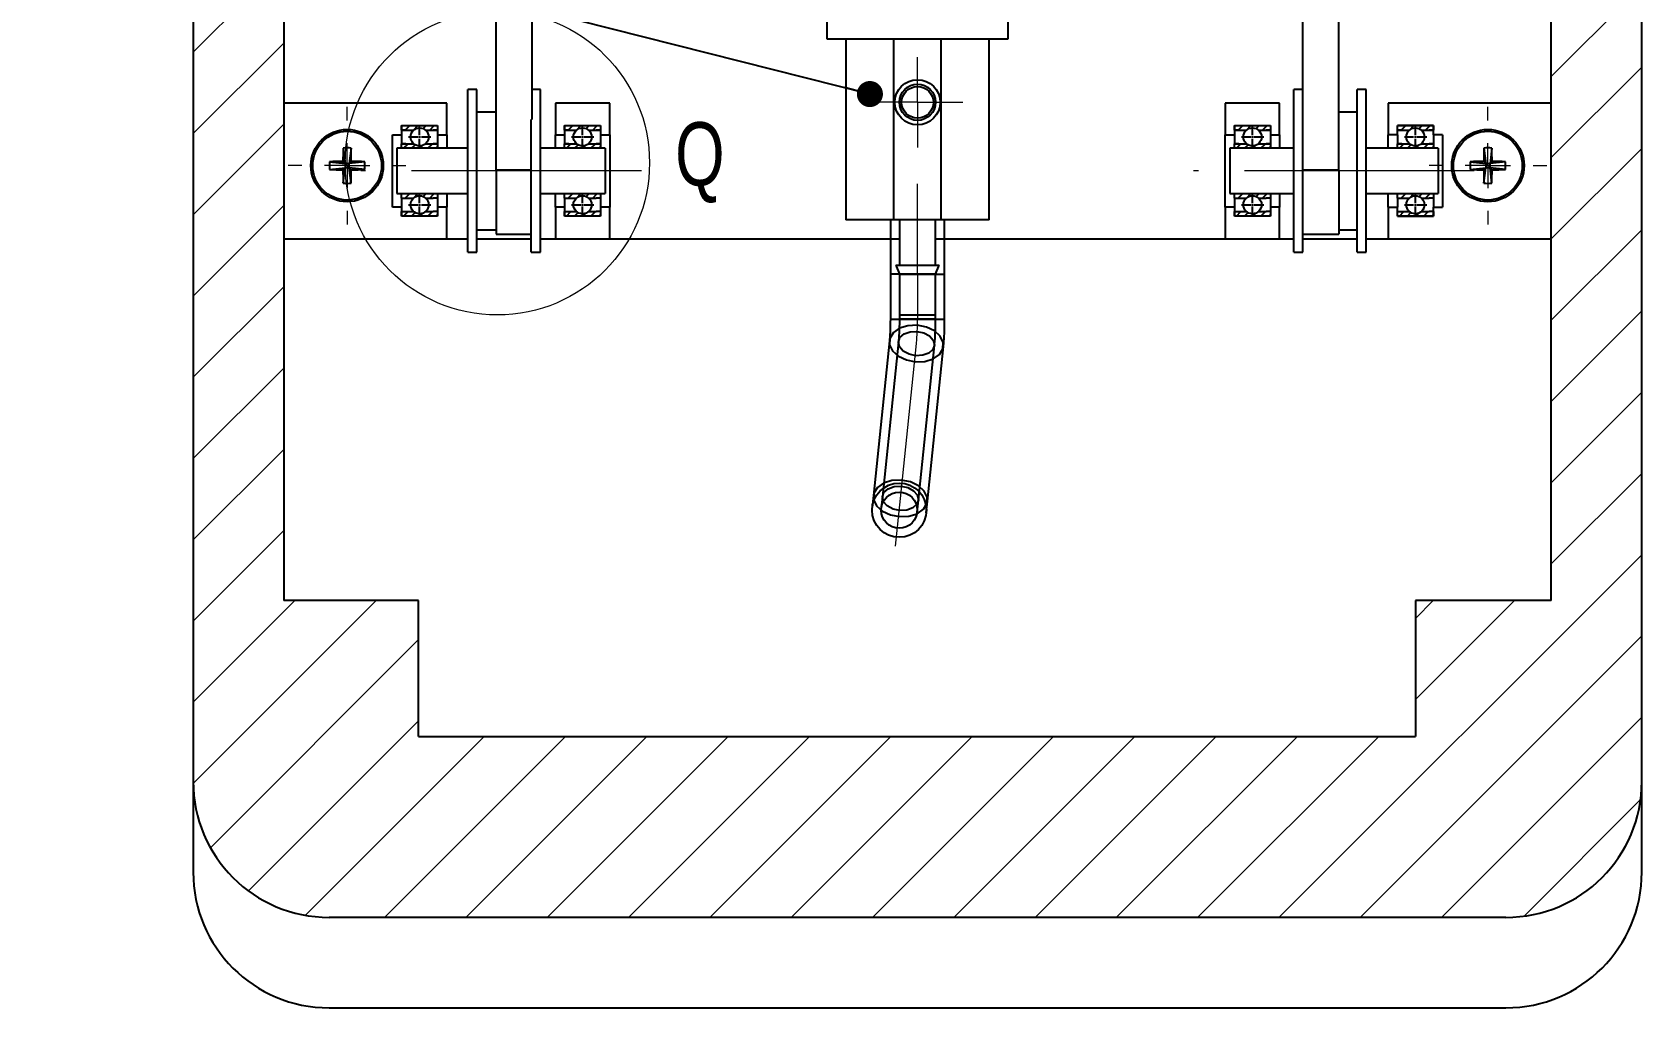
# Model space of a CAD drawing. Header units: millimetres. Extents: x 2 to 1186, y 2 to 838.
# Drawn here: x 95.9 to 184.8, y 345.4 to 399.3 of the extents above; entities that cross this region are included whole.
import ezdxf

# ---------------------------------------------------------------- set-up
doc = ezdxf.new("R2010")
doc.units = ezdxf.units.MM
doc.linetypes.add('CENTER2', pattern=[1.125, 0.75, -0.125, 0.125, -0.125])
doc.linetypes.add('CENTERX2', pattern=[20.32, 12.7, -2.54, 2.54, -2.54])
doc.styles.add('SLDTEXTSTYLE0', font='TXT', dxfattribs={"width": 0.75})
doc.dimstyles.new('SLDDIMSTYLE0', dxfattribs={"dimtxt": 0.18, "dimasz": 1.44, "dimexe": 0, "dimexo": 0.0625, "dimgap": 0, "dimtad": 0, "dimtih": 1, "dimtoh": 1, "dimdec": 0, "dimrnd": 1e-09, "dimzin": 0, "dimdsep": 46, "dimtxsty": 'Standard', "dimblk1": 'DOT', "dimblk2": 'DOT', "dimsah": 1, "dimcen": 0.09, "dimadec": 0, "dimazin": 0, "dimtfac": 1.44, "dimtdec": 0, "dimtofl": 0, "dimtmove": 0, "dimatfit": 3, "dimldrblk": 'DOT', "dimfxl": 1, "dimfrac": 2, "dimtolj": 1, "dimtzin": 0, "dimarcsym": 0})

# ---------------------------------------------------------------- blocks, each defined once
blk = doc.blocks.new('SW_HATCH_5')
at = {"color": 0, "linetype": 'Continuous', "lineweight": 18}
for p, q in [((-74.933, 46.3), (-79.933, 41.3)), ((0.067, 44.968), (-4.933, 39.968)), ((-74.933, 41.81), (-79.933, 36.81)), ((0.067, 40.478), (-4.933, 35.478)), ((-74.933, 37.32), (-79.933, 32.32)), ((0.067, 35.988), (-4.933, 30.988)), ((-74.933, 32.83), (-79.933, 27.83)), ((0.067, 31.497), (-4.933, 26.497)), ((-74.933, 28.34), (-79.933, 23.34)), ((0.067, 27.007), (-4.933, 22.007)), ((-74.933, 23.849), (-79.933, 18.849)), ((0.067, 22.517), (-4.933, 17.517)), ((-74.933, 19.359), (-79.933, 14.359)), ((0.067, 18.027), (-4.933, 13.027)), ((-74.933, 14.869), (-79.933, 9.869)), ((0.067, 13.537), (-19.973, -6.503)), ((-69.825, 10.997), (-79.933, 0.89)), ((-74.315, 10.997), (-79.933, 5.379)), ((-6.963, 10.997), (-12.433, 5.527)), ((-11.454, 10.997), (-12.433, 10.017)), ((0.067, 9.047), (-15.483, -6.503)), ((-67.486, 8.847), (-78.985, -2.653)), ((0.067, 4.557), (-10.993, -6.503)), ((-67.486, 4.356), (-76.883, -5.041)), ((-63.855, 3.497), (-73.74, -6.388)), ((-59.365, 3.497), (-69.365, -6.503)), ((-54.875, 3.497), (-64.875, -6.503)), ((-50.385, 3.497), (-60.385, -6.503)), ((-45.894, 3.497), (-55.894, -6.503)), ((-41.404, 3.497), (-51.404, -6.503)), ((-36.914, 3.497), (-46.914, -6.503)), ((-32.424, 3.497), (-42.424, -6.503)), ((-27.934, 3.497), (-37.934, -6.503)), ((-23.444, 3.497), (-33.444, -6.503)), ((-18.954, 3.497), (-28.954, -6.503)), ((-14.463, 3.497), (-24.463, -6.503)), ((0, 0), (-6.436, -6.436))]:
    blk.add_line(p, q, dxfattribs=at)
blk = doc.blocks.new('_Dot')
at = {"color": 0, "linetype": 'ByBlock', "lineweight": -2}
blk.add_line((-0.5, 0), (-1, 0), dxfattribs=at)
at = {"color": 0, "linetype": 'ByBlock', "const_width": 0.5}
blk.add_lwpolyline([(-0.25, 0, 1), (0.25, 0, 1)], format="xyb", close=True, dxfattribs=at)
blk = doc.blocks.new('SW_CENTERMARKSYMBOL_16')
at = {"color": 0, "linetype": 'Continuous', "lineweight": 18}
for p, q in [((0, 1.25), (0, 2.5)), ((0, 0), (0, 1.25)), ((-1.25, 0), (-2.5, 0)), ((0, 0), (-1.25, 0)), ((0, 0), (0, -1.25)), ((0, 0), (1.25, 0)), ((1.25, 0), (2.5, 0)), ((0, -1.25), (0, -2.5))]:
    blk.add_line(p, q, dxfattribs=at)
blk = doc.blocks.new('SW_CENTERMARKSYMBOL_17')
at = {"color": 0, "linetype": 'Continuous', "lineweight": 18}
for p, q in [((0, 2.5), (0, 3.25)), ((0, 0), (0, 1.25)), ((-2.5, 0), (-3.25, 0)), ((0, 0), (-1.25, 0)), ((0, 0), (0, -1.25)), ((0, 0), (1.25, 0)), ((2.5, 0), (3.25, 0)), ((0, -2.5), (0, -3.25))]:
    blk.add_line(p, q, dxfattribs=at)
blk = doc.blocks.new('SW_CENTERMARKSYMBOL_18')
at = {"color": 0, "linetype": 'Continuous', "lineweight": 18}
for p, q in [((0, 2.5), (0, 3.25)), ((0, 0), (0, 1.25)), ((-2.5, 0), (-3.25, 0)), ((0, 0), (-1.25, 0)), ((0, 0), (0, -1.25)), ((0, 0), (1.25, 0)), ((2.5, 0), (3.25, 0)), ((0, -2.5), (0, -3.25))]:
    blk.add_line(p, q, dxfattribs=at)
blk = doc.blocks.new('*U111')
at = {"color": 0, "linetype": 'CENTER2', "transparency": 16777216}
for p, q in [((-0.612, 0), (-0.1, 0)), ((0, 0.1), (0, 0.577)), ((0.1, 0), (0.627, 0)), ((0, -0.58), (0, -0.1))]:
    blk.add_line(p, q, dxfattribs=at)
at = {"color": 0, "linetype": 'Continuous', "transparency": 16777216}
for p, q in [((-0.05, 0), (0.05, 0)), ((0, -0.05), (0, 0.05))]:
    blk.add_line(p, q, dxfattribs=at)
blk = doc.blocks.new('*U112')
at = {"color": 0, "linetype": 'CENTER2', "transparency": 16777216}
for p, q in [((-0.612, 0), (-0.1, 0)), ((0, 0.1), (0, 0.577)), ((0.1, 0), (0.627, 0)), ((0, -0.58), (0, -0.1))]:
    blk.add_line(p, q, dxfattribs=at)
at = {"color": 0, "linetype": 'Continuous', "transparency": 16777216}
for p, q in [((-0.05, 0), (0.05, 0)), ((0, -0.05), (0, 0.05))]:
    blk.add_line(p, q, dxfattribs=at)
blk = doc.blocks.new('*U113')
at = {"color": 0, "linetype": 'CENTER2', "transparency": 16777216}
for p, q in [((-0.612, 0), (-0.1, 0)), ((0, 0.1), (0, 0.577)), ((0.1, 0), (0.627, 0)), ((0, -0.58), (0, -0.1))]:
    blk.add_line(p, q, dxfattribs=at)
at = {"color": 0, "linetype": 'Continuous', "transparency": 16777216}
for p, q in [((-0.05, 0), (0.05, 0)), ((0, -0.05), (0, 0.05))]:
    blk.add_line(p, q, dxfattribs=at)
blk = doc.blocks.new('*U114')
at = {"color": 0, "linetype": 'CENTER2', "transparency": 16777216}
for p, q in [((-0.612, 0), (-0.1, 0)), ((0, 0.1), (0, 0.577)), ((0.1, 0), (0.627, 0)), ((0, -0.58), (0, -0.1))]:
    blk.add_line(p, q, dxfattribs=at)
at = {"color": 0, "linetype": 'Continuous', "transparency": 16777216}
for p, q in [((-0.05, 0), (0.05, 0)), ((0, -0.05), (0, 0.05))]:
    blk.add_line(p, q, dxfattribs=at)
blk = doc.blocks.new('*U115')
at = {"color": 0, "linetype": 'CENTER2', "transparency": 16777216}
for p, q in [((-0.612, 0), (-0.1, 0)), ((0, 0.1), (0, 0.577)), ((0.1, 0), (0.627, 0)), ((0, -0.58), (0, -0.1))]:
    blk.add_line(p, q, dxfattribs=at)
at = {"color": 0, "linetype": 'Continuous', "transparency": 16777216}
for p, q in [((-0.05, 0), (0.05, 0)), ((0, -0.05), (0, 0.05))]:
    blk.add_line(p, q, dxfattribs=at)
blk = doc.blocks.new('*U116')
at = {"color": 0, "linetype": 'CENTER2', "transparency": 16777216}
for p, q in [((-0.612, 0), (-0.1, 0)), ((0, 0.1), (0, 0.577)), ((0.1, 0), (0.627, 0)), ((0, -0.58), (0, -0.1))]:
    blk.add_line(p, q, dxfattribs=at)
at = {"color": 0, "linetype": 'Continuous', "transparency": 16777216}
for p, q in [((-0.05, 0), (0.05, 0)), ((0, -0.05), (0, 0.05))]:
    blk.add_line(p, q, dxfattribs=at)
blk = doc.blocks.new('*U117')
at = {"color": 0, "linetype": 'CENTER2', "transparency": 16777216}
for p, q in [((-0.612, 0), (-0.1, 0)), ((0, 0.1), (0, 0.577)), ((0.1, 0), (0.627, 0)), ((0, -0.58), (0, -0.1))]:
    blk.add_line(p, q, dxfattribs=at)
at = {"color": 0, "linetype": 'Continuous', "transparency": 16777216}
for p, q in [((-0.05, 0), (0.05, 0)), ((0, -0.05), (0, 0.05))]:
    blk.add_line(p, q, dxfattribs=at)
blk = doc.blocks.new('*U118')
at = {"color": 0, "linetype": 'CENTER2', "transparency": 16777216}
for p, q in [((-0.612, 0), (-0.1, 0)), ((0, 0.1), (0, 0.577)), ((0.1, 0), (0.627, 0)), ((0, -0.58), (0, -0.1))]:
    blk.add_line(p, q, dxfattribs=at)
at = {"color": 0, "linetype": 'Continuous', "transparency": 16777216}
for p, q in [((-0.05, 0), (0.05, 0)), ((0, -0.05), (0, 0.05))]:
    blk.add_line(p, q, dxfattribs=at)

msp = doc.modelspace()

# ---------------------------------------------------------------- hatches: boundary and pattern name
h = msp.add_hatch()
h.set_pattern_fill('ANSI31', color=256, scale=0.1)
h.set_pattern_definition([(45, (-1.5, -117.5), (-0.2245064, 0.2245064), [])])
h.paths.add_polyline_path([(117.659, 393.878), (118.078, 393.878), (118.328, 393.878), (118.328, 394.128), (116.328, 394.128), (116.328, 393.878), (116.578, 393.878), (116.997, 393.878, -0.377964)])
h.paths.add_polyline_path([(116.997, 393.128), (116.578, 393.128), (116.328, 393.128), (116.328, 392.878), (118.328, 392.878), (118.328, 393.128), (118.078, 393.128), (117.659, 393.128, -0.377964)])
h = msp.add_hatch()
h.set_pattern_fill('ANSI31', color=256, scale=0.1)
h.set_pattern_definition([(45, (7.5, -117.5), (-0.2245064, 0.2245064), [])])
h.paths.add_polyline_path([(126.659, 393.878), (127.078, 393.878), (127.328, 393.878), (127.328, 394.128), (125.328, 394.128), (125.328, 393.878), (125.578, 393.878), (125.997, 393.878, -0.377964)])
h.paths.add_polyline_path([(125.997, 393.128), (125.578, 393.128), (125.328, 393.128), (125.328, 392.878), (127.328, 392.878), (127.328, 393.128), (127.078, 393.128), (126.659, 393.128, -0.377964)])
h = msp.add_hatch()
h.set_pattern_fill('ANSI31', color=256, scale=0.1)
h.set_pattern_definition([(45, (44.5, -117.5), (-0.2245064, 0.2245064), [])])
h.paths.add_polyline_path([(163.659, 393.878), (164.078, 393.878), (164.328, 393.878), (164.328, 394.128), (162.328, 394.128), (162.328, 393.878), (162.578, 393.878), (162.997, 393.878, -0.377964)])
h.paths.add_polyline_path([(162.997, 393.128), (162.578, 393.128), (162.328, 393.128), (162.328, 392.878), (164.328, 392.878), (164.328, 393.128), (164.078, 393.128), (163.659, 393.128, -0.377964)])
h = msp.add_hatch()
h.set_pattern_fill('ANSI31', color=256, scale=0.1)
h.set_pattern_definition([(45, (53.5, -117.5), (-0.2245064, 0.2245064), [])])
h.paths.add_polyline_path([(172.659, 393.878), (173.078, 393.878), (173.328, 393.878), (173.328, 394.128), (171.328, 394.128), (171.328, 393.878), (171.578, 393.878), (171.997, 393.878, -0.377964)])
h.paths.add_polyline_path([(171.997, 393.128), (171.578, 393.128), (171.328, 393.128), (171.328, 392.878), (173.328, 392.878), (173.328, 393.128), (173.078, 393.128), (172.659, 393.128, -0.377964)])
h = msp.add_hatch()
h.set_pattern_fill('ANSI31', color=256, scale=0.1)
h.set_pattern_definition([(45, (-1.5, -121.25), (-0.2245064, 0.2245064), [])])
h.paths.add_polyline_path([(117.659, 390.128), (118.078, 390.128), (118.328, 390.128), (118.328, 390.378), (116.328, 390.378), (116.328, 390.128), (116.578, 390.128), (116.997, 390.128, -0.377964)])
h.paths.add_polyline_path([(116.997, 389.378), (116.578, 389.378), (116.328, 389.378), (116.328, 389.128), (118.328, 389.128), (118.328, 389.378), (118.078, 389.378), (117.659, 389.378, -0.377964)])
h = msp.add_hatch()
h.set_pattern_fill('ANSI31', color=256, scale=0.1)
h.set_pattern_definition([(45, (7.5, -121.25), (-0.2245064, 0.2245064), [])])
h.paths.add_polyline_path([(126.659, 390.128), (127.078, 390.128), (127.328, 390.128), (127.328, 390.378), (125.328, 390.378), (125.328, 390.128), (125.578, 390.128), (125.997, 390.128, -0.377964)])
h.paths.add_polyline_path([(125.997, 389.378), (125.578, 389.378), (125.328, 389.378), (125.328, 389.128), (127.328, 389.128), (127.328, 389.378), (127.078, 389.378), (126.659, 389.378, -0.377964)])
h = msp.add_hatch()
h.set_pattern_fill('ANSI31', color=256, scale=0.1)
h.set_pattern_definition([(45, (44.5, -121.25), (-0.2245064, 0.2245064), [])])
h.paths.add_polyline_path([(163.659, 390.128), (164.078, 390.128), (164.328, 390.128), (164.328, 390.378), (162.328, 390.378), (162.328, 390.128), (162.578, 390.128), (162.997, 390.128, -0.377964)])
h.paths.add_polyline_path([(162.997, 389.378), (162.578, 389.378), (162.328, 389.378), (162.328, 389.128), (164.328, 389.128), (164.328, 389.378), (164.078, 389.378), (163.659, 389.378, -0.377964)])
h = msp.add_hatch()
h.set_pattern_fill('ANSI31', color=256, scale=0.1)
h.set_pattern_definition([(45, (53.5, -121.25), (-0.2245064, 0.2245064), [])])
h.paths.add_polyline_path([(172.659, 390.128), (173.078, 390.128), (173.328, 390.128), (173.328, 390.378), (171.328, 390.378), (171.328, 390.128), (171.578, 390.128), (171.997, 390.128, -0.377964)])
h.paths.add_polyline_path([(171.997, 389.378), (171.578, 389.378), (171.328, 389.378), (171.328, 389.128), (173.328, 389.128), (173.328, 389.378), (173.078, 389.378), (172.659, 389.378, -0.377964)])

# ---------------------------------------------------------------- linework, layer by layer
at = {"color": 7, "linetype": 'Continuous', "lineweight": 25}
for p, q in [((104.828, 545.378), (104.828, 357.878)), ((184.828, 357.878), (184.828, 545.378)), ((121.554, 391.669), (121.554, 509.143)), ((123.554, 394.468), (123.554, 509.143)), ((166.103, 394.468), (166.103, 509.143)), ((168.103, 391.669), (168.103, 509.143)), ((109.828, 505.378), (109.828, 367.878)), ((179.828, 367.878), (179.828, 505.378)), ((139.828, 410.417), (139.828, 398.917)), ((149.828, 398.917), (149.828, 410.417)), ((139.828, 398.917), (149.828, 398.917)), ((140.878, 398.917), (140.878, 388.917)), ((143.526, 388.917), (143.526, 398.917)), ((146.13, 388.917), (146.13, 398.917)), ((148.778, 388.917), (148.778, 398.917)), ((120.501, 396.128), (120.001, 396.128)), ((120.001, 387.128), (120.001, 396.128)), ((120.501, 387.128), (120.501, 396.128)), ((124.001, 396.128), (123.554, 396.128)), ((124.001, 387.128), (124.001, 396.128)), ((166.103, 396.128), (165.603, 396.128)), ((165.603, 387.128), (165.603, 396.128)), ((169.603, 396.128), (169.103, 396.128)), ((169.103, 387.128), (169.103, 396.128)), ((169.603, 387.128), (169.603, 396.128)), ((118.828, 395.378), (109.828, 395.378)), ((109.828, 395.378), (109.828, 387.878)), ((118.828, 393.628), (118.828, 395.378)), ((121.554, 394.878), (120.501, 394.878)), ((124.828, 395.378), (124.828, 393.628)), ((127.828, 395.378), (124.828, 395.378)), ((127.828, 393.628), (127.828, 395.378)), ((161.828, 395.378), (161.828, 393.628)), ((164.828, 395.378), (161.828, 395.378)), ((164.828, 393.628), (164.828, 395.378)), ((169.103, 394.878), (168.103, 394.878)), ((170.828, 395.378), (170.828, 393.628)), ((179.828, 395.378), (170.828, 395.378)), ((179.828, 387.878), (179.828, 395.378)), ((116.328, 394.128), (118.328, 394.128)), ((116.328, 393.878), (116.328, 394.128)), ((116.328, 394.128), (118.328, 394.128)), ((116.328, 394.128), (116.328, 393.628)), ((116.578, 393.878), (116.328, 393.878)), ((116.328, 393.878), (116.578, 393.878)), ((118.078, 393.878), (118.328, 393.878)), ((118.328, 393.878), (118.078, 393.878)), ((118.328, 394.128), (118.328, 393.878)), ((118.328, 394.128), (118.328, 393.628)), ((123.501, 387.128), (123.501, 394.468)), ((125.328, 394.128), (127.328, 394.128)), ((125.328, 393.878), (125.328, 394.128)), ((125.328, 394.128), (127.328, 394.128)), ((125.328, 394.128), (125.328, 393.628)), ((125.578, 393.878), (125.328, 393.878)), ((125.328, 393.878), (125.578, 393.878)), ((127.078, 393.878), (127.328, 393.878)), ((127.328, 393.878), (127.078, 393.878)), ((127.328, 394.128), (127.328, 393.878)), ((127.328, 394.128), (127.328, 393.628)), ((162.328, 394.128), (164.328, 394.128)), ((162.328, 393.878), (162.328, 394.128)), ((162.328, 394.128), (164.328, 394.128)), ((162.328, 394.128), (162.328, 393.628)), ((162.578, 393.878), (162.328, 393.878)), ((162.328, 393.878), (162.578, 393.878)), ((164.078, 393.878), (164.328, 393.878)), ((164.328, 393.878), (164.078, 393.878)), ((164.328, 394.128), (164.328, 393.878)), ((164.328, 394.128), (164.328, 393.628)), ((166.103, 387.128), (166.103, 394.468)), ((171.328, 394.128), (173.328, 394.128)), ((171.328, 393.878), (171.328, 394.128)), ((173.328, 394.128), (171.328, 394.128)), ((171.328, 393.628), (171.328, 394.128)), ((171.578, 393.878), (171.328, 393.878)), ((171.328, 393.878), (171.578, 393.878)), ((173.078, 393.878), (173.328, 393.878)), ((173.328, 393.878), (173.078, 393.878)), ((173.328, 394.128), (173.328, 393.878)), ((173.328, 393.628), (173.328, 394.128)), ((115.828, 393.628), (116.328, 393.628)), ((115.828, 389.628), (115.828, 393.628)), ((116.328, 393.628), (116.328, 393.128)), ((116.578, 393.128), (116.328, 393.128)), ((116.328, 392.878), (116.328, 393.128)), ((116.328, 393.128), (116.578, 393.128)), ((118.078, 393.128), (118.328, 393.128)), ((118.328, 393.128), (118.078, 393.128)), ((118.328, 393.628), (118.828, 393.628)), ((118.328, 393.628), (118.328, 393.128)), ((118.328, 393.128), (118.328, 392.878)), ((118.828, 393.628), (118.828, 392.878)), ((124.828, 393.628), (125.328, 393.628)), ((124.828, 392.878), (124.828, 393.628)), ((125.328, 393.628), (125.328, 393.128)), ((125.328, 392.878), (125.328, 393.128)), ((125.578, 393.128), (125.328, 393.128)), ((125.328, 393.128), (125.578, 393.128)), ((127.078, 393.128), (127.328, 393.128)), ((127.328, 393.128), (127.078, 393.128)), ((127.328, 393.628), (127.828, 393.628)), ((127.328, 393.628), (127.328, 393.128)), ((127.328, 393.128), (127.328, 392.878)), ((127.828, 393.628), (127.828, 389.628)), ((161.828, 393.628), (162.328, 393.628)), ((161.828, 389.628), (161.828, 393.628)), ((162.328, 393.628), (162.328, 393.128)), ((162.328, 392.878), (162.328, 393.128)), ((162.578, 393.128), (162.328, 393.128)), ((162.328, 393.128), (162.578, 393.128)), ((164.078, 393.128), (164.328, 393.128)), ((164.328, 393.128), (164.078, 393.128)), ((164.328, 393.628), (164.828, 393.628)), ((164.328, 393.628), (164.328, 393.128)), ((164.328, 393.128), (164.328, 392.878)), ((164.828, 393.628), (164.828, 392.878)), ((171.328, 393.628), (170.828, 393.628)), ((170.828, 392.878), (170.828, 393.628)), ((171.328, 393.628), (171.328, 393.128)), ((171.578, 393.128), (171.328, 393.128)), ((171.328, 392.878), (171.328, 393.128)), ((171.328, 393.128), (171.578, 393.128)), ((173.078, 393.128), (173.328, 393.128)), ((173.328, 393.128), (173.078, 393.128)), ((173.828, 393.628), (173.328, 393.628)), ((173.328, 393.628), (173.328, 393.128)), ((173.328, 393.128), (173.328, 392.878)), ((173.828, 393.628), (173.828, 389.628)), ((112.355, 392.135), (113.212, 392.034)), ((113.212, 392.034), (113.098, 392.148)), ((113.111, 392.891), (113.212, 392.034)), ((113.212, 392.034), (113.445, 392.034)), ((113.212, 392.034), (113.212, 391.801)), ((113.546, 392.891), (113.445, 392.034)), ((113.559, 392.148), (113.445, 392.034)), ((114.302, 392.135), (113.445, 392.034)), ((113.445, 391.801), (113.445, 392.034)), ((120.001, 392.878), (116.078, 392.878)), ((116.078, 392.878), (116.078, 390.378)), ((118.328, 392.878), (116.328, 392.878)), ((127.578, 392.878), (124.001, 392.878)), ((127.328, 392.878), (125.328, 392.878)), ((127.578, 392.878), (127.578, 390.378)), ((165.603, 392.878), (162.078, 392.878)), ((162.078, 392.878), (162.078, 390.378)), ((164.328, 392.878), (162.328, 392.878)), ((173.578, 392.878), (169.603, 392.878)), ((173.328, 392.878), (171.328, 392.878)), ((173.578, 392.878), (173.578, 390.378)), ((175.355, 392.135), (176.212, 392.034)), ((176.212, 392.034), (176.098, 392.148)), ((176.111, 392.891), (176.212, 392.034)), ((176.212, 392.034), (176.445, 392.034)), ((176.212, 392.034), (176.212, 391.801)), ((176.546, 392.891), (176.445, 392.034)), ((176.559, 392.148), (176.445, 392.034)), ((177.302, 392.135), (176.445, 392.034)), ((176.445, 391.801), (176.445, 392.034)), ((112.355, 391.7), (113.212, 391.801)), ((113.098, 391.686), (113.212, 391.801)), ((113.111, 390.943), (113.212, 391.801)), ((113.445, 391.801), (113.212, 391.801)), ((113.546, 390.943), (113.445, 391.801)), ((113.445, 391.801), (113.559, 391.686)), ((114.302, 391.7), (113.445, 391.801)), ((121.554, 391.669), (121.554, 388.128)), ((123.501, 391.669), (121.554, 391.669)), ((168.103, 391.669), (166.103, 391.669)), ((168.103, 391.669), (168.103, 388.128)), ((175.355, 391.7), (176.212, 391.801)), ((176.098, 391.686), (176.212, 391.801)), ((176.111, 390.943), (176.212, 391.801)), ((176.445, 391.801), (176.212, 391.801)), ((176.546, 390.943), (176.445, 391.801)), ((176.445, 391.801), (176.559, 391.686)), ((177.302, 391.7), (176.445, 391.801)), ((116.078, 390.378), (120.001, 390.378)), ((116.328, 390.378), (118.328, 390.378)), ((116.328, 390.128), (116.328, 390.378)), ((118.328, 390.378), (118.328, 390.128)), ((118.828, 390.378), (118.828, 389.628)), ((124.001, 390.378), (127.578, 390.378)), ((124.828, 389.628), (124.828, 390.378)), ((125.328, 390.378), (127.328, 390.378)), ((125.328, 390.128), (125.328, 390.378)), ((127.328, 390.378), (127.328, 390.128)), ((162.078, 390.378), (165.603, 390.378)), ((162.328, 390.378), (164.328, 390.378)), ((162.328, 390.128), (162.328, 390.378)), ((164.328, 390.378), (164.328, 390.128)), ((164.828, 390.378), (164.828, 389.628)), ((169.603, 390.378), (173.578, 390.378)), ((170.828, 389.628), (170.828, 390.378)), ((171.328, 390.378), (173.328, 390.378)), ((171.328, 390.128), (171.328, 390.378)), ((173.328, 390.378), (173.328, 390.128)), ((116.328, 389.628), (115.828, 389.628)), ((116.328, 390.128), (116.578, 390.128)), ((116.328, 390.128), (116.328, 389.628)), ((116.328, 390.128), (116.578, 390.128)), ((116.328, 389.628), (116.328, 389.128)), ((116.328, 389.378), (116.578, 389.378)), ((116.328, 389.128), (116.328, 389.378)), ((116.328, 389.378), (116.578, 389.378)), ((118.328, 390.128), (118.078, 390.128)), ((118.328, 390.128), (118.078, 390.128)), ((118.328, 389.378), (118.078, 389.378)), ((118.328, 389.378), (118.078, 389.378)), ((118.328, 390.128), (118.328, 389.628)), ((118.328, 389.628), (118.328, 389.128)), ((118.828, 389.628), (118.328, 389.628)), ((118.328, 389.378), (118.328, 389.128)), ((118.828, 387.878), (118.828, 389.628)), ((125.328, 389.628), (124.828, 389.628)), ((124.828, 389.628), (124.828, 387.878)), ((125.328, 390.128), (125.578, 390.128)), ((125.328, 390.128), (125.328, 389.628)), ((125.328, 390.128), (125.578, 390.128)), ((125.328, 389.628), (125.328, 389.128)), ((125.328, 389.378), (125.578, 389.378)), ((125.328, 389.128), (125.328, 389.378)), ((125.328, 389.378), (125.578, 389.378)), ((127.328, 390.128), (127.078, 390.128)), ((127.328, 390.128), (127.078, 390.128)), ((127.328, 389.378), (127.078, 389.378)), ((127.328, 389.378), (127.078, 389.378)), ((127.328, 390.128), (127.328, 389.628)), ((127.828, 389.628), (127.328, 389.628)), ((127.328, 389.628), (127.328, 389.128)), ((127.328, 389.378), (127.328, 389.128)), ((127.828, 387.878), (127.828, 389.628)), ((162.328, 389.628), (161.828, 389.628)), ((161.828, 389.628), (161.828, 387.878)), ((162.328, 390.128), (162.578, 390.128)), ((162.328, 390.128), (162.328, 389.628)), ((162.328, 390.128), (162.578, 390.128)), ((162.328, 389.628), (162.328, 389.128)), ((162.328, 389.378), (162.578, 389.378)), ((162.328, 389.128), (162.328, 389.378)), ((162.328, 389.378), (162.578, 389.378)), ((164.328, 390.128), (164.078, 390.128)), ((164.328, 390.128), (164.078, 390.128)), ((164.328, 389.378), (164.078, 389.378)), ((164.328, 389.378), (164.078, 389.378)), ((164.328, 390.128), (164.328, 389.628)), ((164.828, 389.628), (164.328, 389.628)), ((164.328, 389.628), (164.328, 389.128)), ((164.328, 389.378), (164.328, 389.128)), ((164.828, 387.878), (164.828, 389.628)), ((170.828, 389.628), (170.828, 387.878)), ((170.828, 389.628), (171.328, 389.628)), ((171.328, 390.128), (171.578, 390.128)), ((171.328, 390.128), (171.328, 389.628)), ((171.328, 390.128), (171.578, 390.128)), ((171.328, 389.128), (171.328, 389.628)), ((171.328, 389.378), (171.578, 389.378)), ((171.328, 389.128), (171.328, 389.378)), ((171.328, 389.378), (171.578, 389.378)), ((173.328, 390.128), (173.078, 390.128)), ((173.328, 390.128), (173.078, 390.128)), ((173.328, 389.378), (173.078, 389.378)), ((173.328, 389.378), (173.078, 389.378)), ((173.328, 390.128), (173.328, 389.628)), ((173.328, 389.628), (173.828, 389.628)), ((173.328, 389.128), (173.328, 389.628)), ((173.328, 389.378), (173.328, 389.128)), ((118.328, 389.128), (116.328, 389.128)), ((118.328, 389.128), (116.328, 389.128)), ((127.328, 389.128), (125.328, 389.128)), ((127.328, 389.128), (125.328, 389.128)), ((143.526, 388.917), (140.878, 388.917)), ((143.328, 388.917), (143.328, 385.917)), ((146.13, 388.917), (143.526, 388.917)), ((143.828, 388.917), (143.828, 386.417)), ((143.828, 388.917), (143.828, 386.417)), ((145.828, 386.417), (145.828, 388.917)), ((145.828, 386.417), (145.828, 388.917)), ((148.778, 388.917), (146.13, 388.917)), ((146.328, 385.917), (146.328, 388.917)), ((164.328, 389.128), (162.328, 389.128)), ((164.328, 389.128), (162.328, 389.128)), ((173.328, 389.128), (171.328, 389.128)), ((171.328, 389.128), (173.328, 389.128)), ((109.828, 387.878), (118.828, 387.878)), ((118.828, 387.878), (120.001, 387.878)), ((120.501, 388.378), (121.554, 388.378)), ((120.501, 387.878), (123.501, 387.878)), ((121.554, 388.128), (123.501, 388.128)), ((124.001, 387.878), (124.828, 387.878)), ((124.828, 387.878), (127.828, 387.878)), ((127.828, 387.878), (143.828, 387.878)), ((145.828, 387.878), (161.828, 387.878)), ((161.828, 387.878), (164.828, 387.878)), ((164.828, 387.878), (165.603, 387.878)), ((166.103, 388.128), (168.103, 388.128)), ((166.103, 387.878), (169.103, 387.878)), ((168.103, 388.378), (169.103, 388.378)), ((169.603, 387.878), (170.828, 387.878)), ((170.828, 387.878), (179.828, 387.878)), ((120.001, 387.128), (120.501, 387.128)), ((123.501, 387.128), (124.001, 387.128)), ((165.603, 387.128), (166.103, 387.128)), ((169.103, 387.128), (169.603, 387.128)), ((143.328, 385.917), (143.328, 383.437)), ((144.828, 385.917), (143.351, 385.917)), ((143.628, 386.417), (143.828, 385.917)), ((143.628, 386.417), (146.028, 386.417)), ((143.828, 385.917), (143.828, 383.437)), ((143.828, 385.917), (143.828, 383.667)), ((143.828, 385.917), (145.828, 385.917)), ((144.828, 385.917), (143.828, 385.917)), ((144.828, 385.917), (146.305, 385.917)), ((145.828, 385.917), (144.828, 385.917)), ((145.828, 385.917), (146.028, 386.417)), ((145.828, 383.437), (145.828, 385.917)), ((145.828, 383.667), (145.828, 385.917)), ((146.328, 383.437), (146.328, 385.917)), ((143.351, 383.437), (146.305, 383.437)), ((143.828, 383.667), (145.828, 383.667)), ((145.828, 383.437), (143.828, 383.437)), ((143.277, 382.239), (142.394, 373.685)), ((143.774, 382.188), (142.891, 373.633)), ((144.881, 373.428), (145.764, 381.982)), ((145.378, 373.377), (146.261, 381.931)), ((142.394, 373.685), (142.326, 373.032)), ((142.891, 373.633), (142.824, 372.981)), ((144.813, 372.775), (144.881, 373.428)), ((145.311, 372.724), (145.378, 373.377)), ((117.276, 367.878), (109.828, 367.878)), ((117.276, 360.378), (117.276, 367.878)), ((172.328, 367.878), (172.328, 360.378)), ((179.828, 367.878), (172.328, 367.878)), ((117.276, 360.378), (172.328, 360.378)), ((104.828, 357.878), (104.828, 352.878)), ((184.828, 352.878), (184.828, 357.878)), ((177.328, 350.378), (112.328, 350.378)), ((112.328, 345.378), (177.328, 345.378))]:
    msp.add_line(p, q, dxfattribs=at)
for p, q in [((116.578, 393.878), (116.997, 393.878)), ((117.659, 393.878), (118.078, 393.878)), ((125.578, 393.878), (125.997, 393.878)), ((126.659, 393.878), (127.078, 393.878)), ((162.578, 393.878), (162.997, 393.878)), ((163.659, 393.878), (164.078, 393.878)), ((171.578, 393.878), (171.997, 393.878)), ((172.659, 393.878), (173.078, 393.878)), ((116.578, 393.128), (116.997, 393.128)), ((117.659, 393.128), (118.078, 393.128)), ((125.578, 393.128), (125.997, 393.128)), ((126.659, 393.128), (127.078, 393.128)), ((162.578, 393.128), (162.997, 393.128)), ((163.659, 393.128), (164.078, 393.128)), ((171.578, 393.128), (171.997, 393.128)), ((172.659, 393.128), (173.078, 393.128)), ((116.578, 390.128), (116.997, 390.128)), ((116.578, 389.378), (116.997, 389.378)), ((117.659, 390.128), (118.078, 390.128)), ((117.659, 389.378), (118.078, 389.378)), ((125.578, 390.128), (125.997, 390.128)), ((125.578, 389.378), (125.997, 389.378)), ((126.659, 390.128), (127.078, 390.128)), ((126.659, 389.378), (127.078, 389.378)), ((162.578, 390.128), (162.997, 390.128)), ((162.578, 389.378), (162.997, 389.378)), ((163.659, 390.128), (164.078, 390.128)), ((163.659, 389.378), (164.078, 389.378)), ((171.578, 390.128), (171.997, 390.128)), ((171.578, 389.378), (171.997, 389.378)), ((172.659, 390.128), (173.078, 390.128)), ((172.659, 389.378), (173.078, 389.378))]:
    msp.add_line(p, q)
at = {"color": 7, "linetype": 'CENTERX2', "lineweight": 18}
for p, q in [((129.578, 391.628), (114.078, 391.628)), ((175.578, 391.628), (160.078, 391.628)), ((144.828, 385.917), (144.828, 390.917)), ((144.828, 385.917), (144.828, 383.437)), ((143.886, 373.531), (144.769, 382.085)), ((143.613, 370.889), (143.886, 373.531))]:
    msp.add_line(p, q, dxfattribs=at)
at = {"color": 7, "linetype": 'Continuous', "lineweight": 25, "flags": 128}
for points in [[(144.725, 381.077), (145.239, 381.099), (145.696, 381.24), (146.041, 381.482), (146.233, 381.798), (146.249, 382.148), (146.086, 382.49), (145.764, 382.784), (145.322, 382.993), (144.813, 383.093), (144.299, 383.071), (143.842, 382.93), (143.496, 382.688), (143.304, 382.372), (143.289, 382.022), (143.452, 381.68), (143.774, 381.386), (144.216, 381.177), (144.725, 381.077)], [(144.739, 381.413), (144.36, 381.493), (144.043, 381.664), (143.837, 381.898), (143.772, 382.161), (143.859, 382.412), (144.085, 382.614), (144.415, 382.735), (144.798, 382.757), (145.177, 382.677), (145.494, 382.506), (145.701, 382.272), (145.765, 382.009), (145.678, 381.758), (145.453, 381.556), (145.123, 381.435), (144.739, 381.413)], [(143.842, 372.523), (144.356, 372.544), (144.813, 372.685), (145.158, 372.928), (145.35, 373.243), (145.366, 373.593), (145.203, 373.936), (144.881, 374.229), (144.439, 374.439), (143.93, 374.539), (143.416, 374.517), (142.959, 374.376), (142.613, 374.133), (142.421, 373.818), (142.406, 373.468), (142.569, 373.125), (142.891, 372.832), (143.333, 372.622), (143.842, 372.523)], [(143.856, 372.859), (143.477, 372.939), (143.16, 373.109), (142.954, 373.344), (142.889, 373.607), (142.976, 373.858), (143.202, 374.059), (143.532, 374.18), (143.915, 374.203), (144.294, 374.122), (144.611, 373.952), (144.818, 373.717), (144.882, 373.455), (144.795, 373.203), (144.57, 373.002), (144.24, 372.881), (143.856, 372.859)]]:
    msp.add_lwpolyline(points, dxfattribs=at)
at = {"color": 7, "linetype": 'Continuous', "lineweight": 18}
msp.add_circle((121.625, 392.069), 8.404, dxfattribs=at)
at = {"color": 7, "linetype": 'Continuous', "lineweight": 25}
for centre, radius in [((144.828, 395.417), 1.25), ((144.828, 395.417), 1), ((144.828, 395.417), 0.875), ((113.328, 391.917), 2), ((113.328, 391.917), 1.9), ((176.328, 391.917), 2), ((176.328, 391.917), 1.9), ((143.818, 372.878), 1.5), ((143.818, 372.878), 1.5), ((143.818, 372.878), 1.5), ((143.818, 372.878), 1), ((143.818, 372.878), 1), ((143.818, 372.878), 1)]:
    msp.add_circle(centre, radius, dxfattribs=at)
for centre in [(117.328, 393.503), (126.328, 393.503), (163.328, 393.503), (172.328, 393.503), (117.328, 389.753), (126.328, 389.753), (163.328, 389.753), (172.328, 389.753)]:
    msp.add_circle(centre, 0.5)
for centre, radius, start, end in [((117.183, 391.917), 4.833, 177.41971, 182.58029), ((113.309, 359.655), 32.494, 90.37331, 91.68362), ((145.591, 391.937), 32.494, 178.31638, 179.62669), ((113.328, 388.063), 4.833, 87.41971, 92.58029), ((81.066, 391.937), 32.494, 0.37331, 1.68362), ((113.348, 359.655), 32.494, 88.31638, 89.62669), ((109.474, 391.917), 4.833, 357.41971, 2.58029), ((180.183, 391.917), 4.833, 177.41971, 182.58029), ((176.309, 359.655), 32.494, 90.37331, 91.68362), ((208.591, 391.937), 32.494, 178.31638, 179.62669), ((176.328, 388.063), 4.833, 87.41971, 92.58029), ((144.066, 391.937), 32.494, 0.37331, 1.68362), ((176.348, 359.655), 32.494, 88.31638, 89.62669), ((172.474, 391.917), 4.833, 357.41971, 2.58029), ((113.309, 424.18), 32.494, 268.31638, 269.62669), ((145.591, 391.898), 32.494, 180.37331, 181.68362), ((81.066, 391.898), 32.494, 358.31638, 359.62669), ((113.348, 424.18), 32.494, 270.37331, 271.68362), ((176.309, 424.18), 32.494, 268.31638, 269.62669), ((208.591, 391.898), 32.494, 180.37331, 181.68362), ((144.066, 391.898), 32.494, 358.31638, 359.62669), ((176.348, 424.18), 32.494, 270.37331, 271.68362), ((113.328, 395.772), 4.833, 267.41971, 272.58029), ((176.328, 395.772), 4.833, 267.41971, 272.58029), ((112.328, 357.878), 7.5, 180, 270), ((177.328, 357.878), 7.5, 270, 0), ((112.328, 352.878), 7.5, 180, 270), ((177.328, 352.878), 7.5, 270, 0)]:
    msp.add_arc(centre, radius, start, end, dxfattribs=at)
at = {"color": 7, "linetype": 'CENTERX2', "lineweight": 18}
msp.add_ellipse((144.603, 383.437), major_axis=(0, -2), ratio=0.112442, start_param=0.828133, end_param=1.570796, dxfattribs=at)
at = {"color": 7, "linetype": 'Continuous', "lineweight": 25}
for points, knots in [([(143.328, 383.437), (143.328, 383.348), (143.326, 383.089), (143.313, 382.692), (143.292, 382.392), (143.279, 382.264), (143.277, 382.239)], [0, 0, 0, 0, 0.198934, 0.578814, 0.91584, 1, 1, 1, 1]), ([(143.828, 383.437), (143.828, 383.345), (143.826, 383.078), (143.812, 382.664), (143.79, 382.35), (143.777, 382.213), (143.774, 382.188)], [0, 0, 0, 0, 0.198411, 0.577866, 0.922271, 1, 1, 1, 1]), ([(145.764, 381.982), (145.771, 382.066), (145.795, 382.315), (145.819, 382.777), (145.828, 383.196), (145.828, 383.411), (145.828, 383.437)], [0, 0, 0, 0, 0.199208, 0.591352, 0.949118, 1, 1, 1, 1]), ([(146.261, 381.931), (146.269, 382.019), (146.294, 382.283), (146.319, 382.765), (146.328, 383.197), (146.328, 383.414), (146.328, 383.437)], [0, 0, 0, 0, 0.200208, 0.599053, 0.955763, 1, 1, 1, 1])]:
    msp.add_open_spline(points, degree=3, knots=knots, dxfattribs=at)

# ---------------------------------------------------------------- block references
at = {"color": 7, "linetype": 'Continuous', "lineweight": 18}
msp.add_blockref('SW_HATCH_5', (184.761, 356.881), dxfattribs=at)
at = {"color": 7, "linetype": 'Continuous', "lineweight": 0}
for name, p in [('SW_CENTERMARKSYMBOL_16', (144.828, 395.417)), ('SW_CENTERMARKSYMBOL_17', (113.328, 391.917)), ('SW_CENTERMARKSYMBOL_18', (176.328, 391.917))]:
    msp.add_blockref(name, p, dxfattribs=at)
at = {"linetype": 'CENTER2'}
for name, p in [('*U116', (117.328, 393.503)), ('*U117', (126.328, 393.503)), ('*U112', (163.328, 393.503)), ('*U114', (172.328, 393.503)), ('*U115', (117.328, 389.753)), ('*U118', (126.328, 389.753)), ('*U111', (163.328, 389.753)), ('*U113', (172.328, 389.753))]:
    msp.add_blockref(name, p, dxfattribs=at)

# ---------------------------------------------------------------- texts
at = {"color": 7, "linetype": 'Continuous', "lineweight": 18, "insert": (131.444, 394.314), "char_height": 3.5, "attachment_point": 1, "style": 'SLDTEXTSTYLE0'}
msp.add_mtext('Q', dxfattribs=at)

# ---------------------------------------------------------------- leaders
at = {"color": 7, "linetype": 'Continuous', "lineweight": 0}
msp.add_leader([(142.199, 395.873), (95.937, 407.568)], dimstyle='SLDDIMSTYLE0', dxfattribs=at)

doc.saveas('drawing.dxf')
